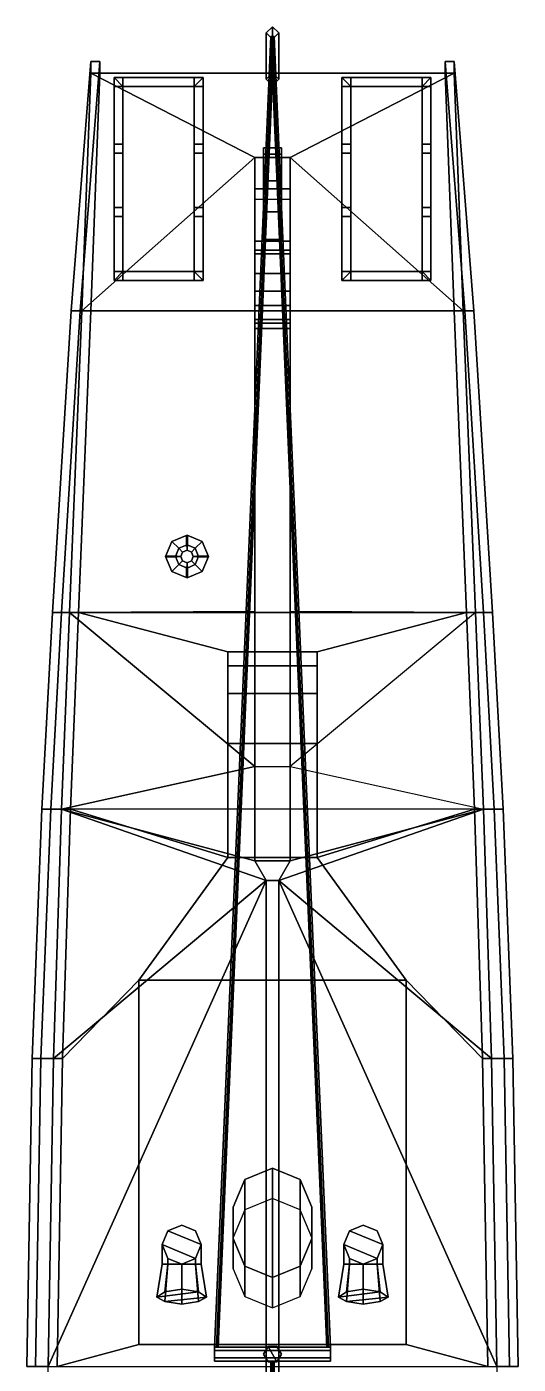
# Model space of a CAD drawing. Extents: x -2.8 to 2.8, y -13.3 to 13.6.
# Drawn here: x -2.76 to 2.76, y -1.45 to 13.57 of the extents above; entities that cross this region are included whole.
import ezdxf

# ---------------------------------------------------------------- set-up
doc = ezdxf.new("R2010")
doc.units = 0
doc.layers.get('0').update_dxf_attribs({"linetype": 'CONTINUOUS'})
doc.layers.add('FALSEBOARD', color=6, linetype='CONTINUOUS')
doc.layers.add('SUPERSTRUCTURE', color=3, linetype='CONTINUOUS')

msp = doc.modelspace()

# ---------------------------------------------------------------- linework, layer by layer
for points in [[(-0.2, 12.1, 0.53), (-0.2, 12.1, 0.53), (-2.14, 10.38, 0.65), (-2.04, 13.05, 0.75)], [(-2.04, 13.05, 0.75), (-2.14, 10.38, 0.65), (-2.14, 10.38, 0.95), (-2.04, 13.05, 1.05)], [(2.04, 13.05, 0.75), (0.2, 12.1, 0.53), (-0.2, 12.1, 0.53), (-2.04, 13.05, 0.75)], [(-1.94, 13.05, 1.05), (-2.04, 10.38, 0.95), (2.04, 10.38, 0.95), (1.94, 13.05, 1.05)], [(2.04, 13.05, 0.75), (-2.04, 13.05, 0.75), (-2.04, 13.05, 1.05), (2.04, 13.05, 1.05)], [(2.14, 10.38, 0.65), (0.2, 12.1, 0.53), (0.2, 12.1, 0.53), (2.04, 13.05, 0.75)], [(2.04, 13.05, 1.05), (2.14, 10.38, 0.95), (2.14, 10.38, 0.65), (2.04, 13.05, 0.75)], [(-0.1, 12.14, -0.61), (-0.1, 12.21, -0.69), (-0.1, 12.21, -1.31), (-0.1, 12.14, -1.43)], [(-0.1, 12.21, -1.31), (-0.1, 12.21, -0.69), (0.1, 12.21, -0.69), (0.1, 12.21, -1.31)], [(0.1, 12.14, -0.61), (0.1, 12.21, -0.69), (-0.1, 12.21, -0.69), (-0.1, 12.14, -0.61)], [(-0.1, 12.14, -1.43), (-0.1, 12.21, -1.31), (0.1, 12.21, -1.31), (0.1, 12.14, -1.43)], [(0.1, 12.21, -1.31), (0.1, 12.21, -0.69), (0.1, 12.14, -0.61), (0.1, 12.14, -1.43)], [(-0.2, 10.38, 0.53), (-0.2, 10.38, 0.53), (-2.14, 10.38, 0.65), (-0.2, 12.1, 0.53)], [(-0.2, 11.75, 0.23), (-0.2, 5.26), (-0.2, 10.38, 0.53), (-0.2, 12.1, 0.53)], [(0.2, 12.1, 0.53), (0.2, 11.75, 0.23), (-0.2, 11.75, 0.23), (-0.2, 12.1, 0.53)], [(-0.1, 12.14, -1.43), (-0.1, 11.84, -1.77), (-0.1, 11.84, -0.31), (-0.1, 12.14, -0.61)], [(0.1, 12.14, -1.43), (0.1, 11.84, -1.77), (-0.1, 11.84, -1.77), (-0.1, 12.14, -1.43)], [(-0.1, 12.14, -0.61), (-0.1, 11.84, -0.31), (0.1, 11.84, -0.31), (0.1, 12.14, -0.61)], [(0.1, 11.84, -0.31), (0.1, 11.84, -1.77), (0.1, 12.14, -1.43), (0.1, 12.14, -0.61)], [(0.2, 10.38, 0.53), (0.2, 5.26), (0.2, 11.75, 0.23), (0.2, 12.1, 0.53)], [(2.14, 10.38, 0.65), (0.2, 10.38, 0.53), (0.2, 10.38, 0.53), (0.2, 12.1, 0.53)], [(-0.2, 11.75, 0.23), (-0.2, 11.63), (-0.2, 5.26), (-0.2, 11.75, 0.23)], [(0.2, 11.75, 0.23), (0.2, 11.63), (-0.2, 11.63), (-0.2, 11.75, 0.23)], [(0.2, 11.75, 0.23), (0.2, 11.75, 0.23), (-0.2, 11.75, 0.23)], [(-0.1, 11.84, -0.31), (-0.1, 11.49, -0.14), (0.1, 11.49, -0.14), (0.1, 11.84, -0.31)], [(-0.1, 11.84, -1.77), (-0.1, 11.49, -1.92), (-0.1, 11.49, -0.14), (-0.1, 11.84, -0.31)], [(0.1, 11.84, -1.77), (0.1, 11.49, -1.92), (-0.1, 11.49, -1.92), (-0.1, 11.84, -1.77)], [(0.1, 11.49, -0.14), (0.1, 11.49, -1.92), (0.1, 11.84, -1.77), (0.1, 11.84, -0.31)], [(0.2, 5.26), (0.2, 11.63), (0.2, 11.75, 0.23)], [(-0.1, 11.49, -1.92), (-0.1, 11.18, -1.92), (-0.1, 11.18, -0.04), (-0.1, 11.49, -0.14)], [(-0.1, 11.49, -0.14), (-0.1, 11.18, -0.04), (0.1, 11.18, -0.04), (0.1, 11.49, -0.14)], [(0.1, 11.49, -1.92), (0.1, 11.18, -1.92), (-0.1, 11.18, -1.92), (-0.1, 11.49, -1.92)], [(0.1, 11.18, -0.04), (0.1, 11.18, -1.92), (0.1, 11.49, -1.92), (0.1, 11.49, -0.14)], [(-0.2, 11.06, -2.01), (-0.2, 11.16, -1.92), (0.2, 11.16, -1.92), (0.2, 11.06, -2.01)], [(-0.2, 11.16, -1.92), (-0.2, 11.16), (0.2, 11.16), (0.2, 11.16, -1.92)], [(-0.2, 11.02, -1.48), (-0.2, 11.02, -1.05), (-0.2, 11.16), (-0.2, 11.16, -1.92)], [(-0.2, 10.6, -2.08), (-0.2, 11.02, -1.48), (-0.2, 11.16, -1.92), (-0.2, 11.06, -2.01)], [(-0.2, 10.8, -0.72), (-0.2, 11.16), (-0.2, 11.16), (-0.2, 11.02, -1.05)], [(-0.2, 10.6, -0.55), (-0.2, 11.16), (-0.2, 11.16), (-0.2, 10.8, -0.72)], [(-0.2, 10.44, -0.55), (-0.2, 5.26), (-0.2, 11.16), (-0.2, 10.6, -0.55)], [(0.2, 11.06, -2.01), (0.2, 11.16, -1.92), (0.2, 11.02, -1.48), (0.2, 10.6, -2.08)], [(0.2, 11.16, -1.92), (0.2, 11.16), (0.2, 11.02, -1.05), (0.2, 11.02, -1.48)], [(0.2, 10.8, -0.72), (0.2, 11.02, -1.05), (0.2, 11.16)], [(0.2, 10.6, -0.55), (0.2, 10.8, -0.72), (0.2, 11.16)], [(0.2, 10.44, -0.55), (0.2, 10.6, -0.55), (0.2, 11.16), (0.2, 5.26)], [(-0.2, 4.2, -2.19), (-0.2, 11.06, -2.19), (0.2, 11.06, -2.19), (0.2, 4.2, -2.19)], [(-0.2, 11.06, -2.19), (-0.2, 11.06, -2.01), (0.2, 11.06, -2.01), (0.2, 11.06, -2.19)], [(-0.2, 10.6, -2.08), (-0.2, 10.6, -2.08), (-0.2, 11.06, -2.01), (-0.2, 11.06, -2.19)], [(-0.2, 10.44, -2.08), (-0.2, 10.6, -2.08), (-0.2, 11.06, -2.19), (-0.2, 4.2, -2.19)], [(-0.2, 11.02, -1.48), (-0.2, 10.6, -2.08), (0.2, 10.6, -2.08), (0.2, 11.02, -1.48)], [(-0.2, 11.02, -1.05), (-0.2, 11.02, -1.48), (0.2, 11.02, -1.48), (0.2, 11.02, -1.05)], [(-0.2, 10.8, -0.72), (-0.2, 11.02, -1.05), (0.2, 11.02, -1.05), (0.2, 10.8, -0.72)], [(0.2, 4.2, -2.19), (0.2, 11.06, -2.19), (0.2, 10.6, -2.08), (0.2, 10.44, -2.08)], [(0.2, 11.06, -2.19), (0.2, 11.06, -2.01), (0.2, 10.6, -2.08)], [(-0.2, 10.6, -0.55), (-0.2, 10.8, -0.72), (0.2, 10.8, -0.72), (0.2, 10.6, -0.55)], [(-0.2, 10.44, -0.55), (-0.2, 10.6, -0.55), (0.2, 10.6, -0.55), (0.2, 10.44, -0.55)], [(-0.2, 10.6, -2.08), (-0.2, 10.44, -2.08), (0.2, 10.44, -2.08), (0.2, 10.6, -2.08)], [(-0.2, 10.38, 0.53), (-0.2, 7, 0.53), (-2.28, 6.99, 0.59), (-2.14, 10.38, 0.65)], [(-2.14, 10.38, 0.65), (-2.28, 6.99, 0.59), (-2.28, 6.99, 0.88), (-2.14, 10.38, 0.95)], [(-2.04, 10.38, 0.95), (-2.18, 6.99, 0.88), (2.18, 6.99, 0.88), (2.04, 10.38, 0.95)], [(-0.2, 10.24, -0.79), (-0.2, 10.44, -0.55), (0.2, 10.44, -0.55), (0.2, 10.24, -0.79)], [(-0.2, 10.44, -2.08), (-0.2, 10.28, -1.94), (0.2, 10.28, -1.94), (0.2, 10.44, -2.08)], [(-0.2, 5.26), (-0.2, 5.26), (-0.2, 10.44, -0.55), (-0.2, 10.24, -0.79)], [(-0.2, 4.2, -2.19), (-0.2, 4.2, -2.19), (-0.2, 10.28, -1.94), (-0.2, 10.44, -2.08)], [(-0.2, 10.38, 0.53), (-0.2, 5.26), (-0.2, 7, 0.53), (-0.2, 10.38, 0.53)], [(0.2, 10.24, -0.79), (0.2, 10.44, -0.55), (0.2, 5.26)], [(0.2, 10.44, -2.08), (0.2, 10.28, -1.94), (0.2, 4.2, -2.19)], [(0.2, 7, 0.53), (0.2, 5.26), (0.2, 10.38, 0.53)], [(2.14, 10.38, 0.65), (2.28, 6.99, 0.59), (0.2, 7, 0.53), (0.2, 10.38, 0.53)], [(2.14, 10.38, 0.95), (2.28, 6.99, 0.88), (2.28, 6.99, 0.59), (2.14, 10.38, 0.65)], [(-0.2, 10.28, -1.94), (-0.2, 10.18, -1.65), (0.2, 10.18, -1.65), (0.2, 10.28, -1.94)], [(-0.2, 4.2, -2.19), (-0.2, 4.2, -2.19), (-0.2, 10.18, -1.65), (-0.2, 10.28, -1.94)], [(-0.2, 10.18, -0.95), (-0.2, 10.24, -0.79), (0.2, 10.24, -0.79), (0.2, 10.18, -0.95)], [(-0.2, 5.26), (-0.2, 5.26), (-0.2, 10.24, -0.79), (-0.2, 10.18, -0.95)], [(0.2, 10.28, -1.94), (0.2, 10.18, -1.65), (0.2, 4.2, -2.19)], [(0.2, 10.18, -0.95), (0.2, 10.24, -0.79), (0.2, 5.26)], [(-0.2, 10.18, -1.65), (-0.2, 10.18, -0.95), (0.2, 10.18, -0.95), (0.2, 10.18, -1.65)], [(-0.2, 4.2, -2.19), (-0.2, 5.26), (-0.2, 10.18, -0.95), (-0.2, 10.18, -1.65)], [(0.2, 4.2, -2.19), (0.2, 10.18, -1.65), (0.2, 10.18, -0.95), (0.2, 5.26)], [(-0.96, 7.86, 0.91), (-1.13, 7.79, 0.91), (-1.052, 7.712, 0.91), (-0.96, 7.75, 0.91)], [(-0.96, 7.86, 0.89), (-1.13, 7.79, 0.89), (-1.13, 7.79, 0.91), (-0.96, 7.86, 0.91)], [(-0.965, 7.732, 1.028), (-0.965, 7.85, 0.91), (-0.965, 7.75, 0.91), (-0.965, 7.732, 1.028)], [(-0.79, 7.79, 0.91), (-0.96, 7.86, 0.91), (-0.96, 7.75, 0.91), (-0.868, 7.712, 0.91)], [(-0.79, 7.79, 0.89), (-0.96, 7.86, 0.89), (-0.96, 7.86, 0.91), (-0.79, 7.79, 0.91)], [(-0.955, 7.732, 1.028), (-0.955, 7.85, 0.91), (-0.955, 7.75, 0.91), (-0.955, 7.732, 1.028)], [(-1.13, 7.79, 0.91), (-1.2, 7.62, 0.91), (-1.09, 7.62, 0.91), (-1.052, 7.712, 0.91)], [(-1.13, 7.79, 0.89), (-1.2, 7.62, 0.89), (-1.2, 7.62, 0.91), (-1.13, 7.79, 0.91)], [(-1.052, 7.712, 0.91), (-1.09, 7.62, 0.91), (-1.03, 7.62, 1.31), (-1.009, 7.669, 1.31)], [(-0.96, 7.75, 0.91), (-1.052, 7.712, 0.91), (-1.009, 7.669, 1.31), (-0.96, 7.69, 1.31)], [(-1.009, 7.669, 1.31), (-1.03, 7.62, 1.31), (-1.03, 7.62, 1.41), (-1.009, 7.669, 1.41)], [(-0.96, 7.69, 1.31), (-1.009, 7.669, 1.31), (-1.009, 7.669, 1.41), (-0.96, 7.69, 1.41)], [(-0.868, 7.712, 0.91), (-0.96, 7.75, 0.91), (-0.96, 7.69, 1.31), (-0.911, 7.669, 1.31)], [(-0.911, 7.669, 1.31), (-0.96, 7.69, 1.31), (-0.96, 7.69, 1.41), (-0.911, 7.669, 1.41)], [(-0.83, 7.62, 0.91), (-0.868, 7.712, 0.91), (-0.911, 7.669, 1.31), (-0.89, 7.62, 1.31)], [(-0.89, 7.62, 1.31), (-0.911, 7.669, 1.31), (-0.911, 7.669, 1.41), (-0.89, 7.62, 1.41)], [(-0.72, 7.62, 0.91), (-0.79, 7.79, 0.91), (-0.868, 7.712, 0.91), (-0.83, 7.62, 0.91)], [(-0.72, 7.62, 0.89), (-0.79, 7.79, 0.89), (-0.79, 7.79, 0.91), (-0.72, 7.62, 0.91)], [(-1.2, 7.62, 0.91), (-1.13, 7.45, 0.91), (-1.052, 7.528, 0.91), (-1.09, 7.62, 0.91)], [(-1.2, 7.62, 0.89), (-1.13, 7.45, 0.89), (-1.13, 7.45, 0.91), (-1.2, 7.62, 0.91)], [(-1.072, 7.625, 1.028), (-1.19, 7.625, 0.91), (-1.09, 7.625, 0.91), (-1.072, 7.625, 1.028)], [(-1.072, 7.615, 1.028), (-1.19, 7.615, 0.91), (-1.09, 7.615, 0.91), (-1.072, 7.615, 1.028)], [(-1.13, 7.45, 0.91), (-0.96, 7.38, 0.91), (-0.96, 7.49, 0.91), (-1.052, 7.528, 0.91)], [(-1.09, 7.62, 0.91), (-1.052, 7.528, 0.91), (-1.009, 7.571, 1.31), (-1.03, 7.62, 1.31)], [(-1.052, 7.528, 0.91), (-0.96, 7.49, 0.91), (-0.96, 7.55, 1.31), (-1.009, 7.571, 1.31)], [(-1.03, 7.62, 1.31), (-1.009, 7.571, 1.31), (-1.009, 7.571, 1.41), (-1.03, 7.62, 1.41)], [(-1.009, 7.571, 1.31), (-0.96, 7.55, 1.31), (-0.96, 7.55, 1.41), (-1.009, 7.571, 1.41)], [(-0.96, 7.49, 0.91), (-0.868, 7.528, 0.91), (-0.911, 7.571, 1.31), (-0.96, 7.55, 1.31)], [(-0.96, 7.55, 1.31), (-0.911, 7.571, 1.31), (-0.911, 7.571, 1.41), (-0.96, 7.55, 1.41)], [(-0.96, 7.38, 0.91), (-0.79, 7.45, 0.91), (-0.868, 7.528, 0.91), (-0.96, 7.49, 0.91)], [(-0.868, 7.528, 0.91), (-0.83, 7.62, 0.91), (-0.89, 7.62, 1.31), (-0.911, 7.571, 1.31)], [(-0.911, 7.571, 1.31), (-0.89, 7.62, 1.31), (-0.89, 7.62, 1.41), (-0.911, 7.571, 1.41)], [(-0.79, 7.45, 0.91), (-0.72, 7.62, 0.91), (-0.83, 7.62, 0.91), (-0.868, 7.528, 0.91)], [(-0.848, 7.625, 1.028), (-0.73, 7.625, 0.91), (-0.83, 7.625, 0.91), (-0.848, 7.625, 1.028)], [(-0.848, 7.615, 1.028), (-0.73, 7.615, 0.91), (-0.83, 7.615, 0.91), (-0.848, 7.615, 1.028)], [(-0.79, 7.45, 0.89), (-0.72, 7.62, 0.89), (-0.72, 7.62, 0.91), (-0.79, 7.45, 0.91)], [(-1.13, 7.45, 0.89), (-0.96, 7.38, 0.89), (-0.96, 7.38, 0.91), (-1.13, 7.45, 0.91)], [(-0.965, 7.508, 1.028), (-0.965, 7.39, 0.91), (-0.965, 7.49, 0.91), (-0.965, 7.508, 1.028)], [(-0.96, 7.38, 0.89), (-0.79, 7.45, 0.89), (-0.79, 7.45, 0.91), (-0.96, 7.38, 0.91)], [(-0.955, 7.508, 1.028), (-0.955, 7.39, 0.91), (-0.955, 7.49, 0.91), (-0.955, 7.508, 1.028)], [(-0.2, 5.26), (-0.2, 5.26), (-2.37, 4.78), (-2.28, 6.99, 0.59)], [(-2.28, 6.99, 0.59), (-2.37, 4.78), (-2.37, 4.78, 0.88), (-2.28, 6.99, 0.88)], [(-0.2, 7, 0.53), (-0.2, 7, 0.53), (-0.2, 5.26), (-2.28, 6.99, 0.59)], [(-2.18, 6.99, 0.88), (-2.27, 4.78, 0.88), (-0.5, 4.24, 0.88), (-0.5, 6.55, 0.88)], [(-2.18, 6.99, 0.88), (-0.5, 6.55, 0.88), (0.5, 6.55, 0.88), (2.18, 6.99, 0.88)], [(2.28, 6.99, 0.59), (0.2, 5.26), (0.2, 7, 0.53)], [(0.5, 6.55, 0.88), (0.5, 4.24, 0.88), (2.27, 4.78, 0.88), (2.18, 6.99, 0.88)], [(2.28, 6.99, 0.88), (2.37, 4.78, 0.88), (2.37, 4.78), (2.28, 6.99, 0.59)], [(0.2, 5.26), (2.37, 4.78), (-2.37, 4.78), (-0.2, 5.26)], [(-0.2, 5.26), (-0.2, 5.26), (-0.2, 4.2, -2.19), (-2.37, 4.78)], [(0.2, 4.2, -2.19), (0.2, 5.26), (2.37, 4.78)], [(-2.37, 4.78), (-2.46, 1.98), (-2.46, 1.98, 0.88), (-2.37, 4.78, 0.88)], [(-0.07, 3.98, -2.19), (-0.07, 3.98, -2.19), (-2.46, 1.98), (-2.37, 4.78)], [(-0.2, 4.2, -2.19), (-0.2, 4.2, -2.19), (-0.07, 3.98, -2.19), (-2.37, 4.78)], [(-2.27, 4.78, 0.88), (-2.36, 1.98, 0.88), (-1.5, 2.86, 0.88), (-0.5, 4.24, 0.88)], [(2.46, 1.98), (0.07, 3.98, -2.19), (0.07, 3.98, -2.19), (2.37, 4.78)], [(0.07, 3.98, -2.19), (0.2, 4.2, -2.19), (2.37, 4.78)], [(0.5, 4.24, 0.88), (1.5, 2.86, 0.88), (2.36, 1.98, 0.88), (2.27, 4.78, 0.88)], [(2.37, 4.78, 0.88), (2.46, 1.98, 0.88), (2.46, 1.98), (2.37, 4.78)], [(-0.5, 4.24, 0.88), (-1.5, 2.86, 0.88), (1.5, 2.86, 0.88), (0.5, 4.24, 0.88)], [(-0.07, 3.98, -2.19), (-0.2, 4.2, -2.19), (0.2, 4.2, -2.19), (0.07, 3.98, -2.19)], [(-0.07, 3.98, -2.19), (-0.07, 3.98, -2.19), (-2.52, -1.48), (-2.46, 1.98)], [(-0.07, 3.98, -2.19), (-0.07, -9.83, -2.08), (-2.52, -4.49), (-2.52, -1.48)], [(-0.07, 3.98, -2.19), (0.07, 3.98, -2.19), (0.07, -9.83, -2.08), (-0.07, -9.83, -2.08)], [(2.52, -4.49), (0.07, -9.83, -2.08), (0.07, 3.98, -2.19), (2.52, -1.48)], [(2.52, -1.48), (0.07, 3.98, -2.19), (0.07, 3.98, -2.19), (2.46, 1.98)], [(-2.36, 1.98, 0.88), (-2.42, -1.48, 0.96), (-1.5, -1.23, 0.954), (-1.5, 2.86, 0.88)], [(1.5, 2.86, 0.88), (1.5, -1.23, 0.954), (2.42, -1.48, 0.96), (2.36, 1.98, 0.88)], [(-2.46, 1.98), (-2.52, -1.48), (-2.52, -1.48, 0.96), (-2.46, 1.98, 0.88)], [(2.46, 1.98, 0.88), (2.52, -1.48, 0.96), (2.52, -1.48), (2.46, 1.98)], [(-1.5, -1.23, 0.954), (-2.42, -1.48, 0.96), (2.42, -1.48, 0.96), (1.5, -1.23, 0.954)]]:
    msp.add_3dface(points)
at = {"layer": 'FALSEBOARD'}
for points in [[(-2.26, 10.38, 1.59), (-2.16, 10.38, 1.59), (-1.94, 13.18, 1.72), (-2.04, 13.18, 1.72)], [(-2.04, 13.05, 1.05), (-2.14, 10.38, 0.95), (-2.26, 10.38, 1.59), (-2.04, 13.18, 1.72)], [(-2.26, 10.38, 1.59), (-2.16, 10.38, 1.59), (-1.94, 13.18, 1.72), (-2.04, 13.18, 1.72)], [(-2.04, 13.05, 1.05), (-2.14, 10.38, 0.95), (-2.26, 10.38, 1.59), (-2.04, 13.18, 1.72)], [(-1.94, 13.18, 1.72), (-2.16, 10.38, 1.59), (-2.04, 10.38, 0.95), (-1.94, 13.05, 1.05)], [(-1.94, 13.18, 1.72), (-2.16, 10.38, 1.59), (-2.04, 10.38, 0.95), (-1.94, 13.05, 1.05)], [(-2.04, 13.18, 1.72), (-1.94, 13.18, 1.72), (-1.94, 13.05, 1.05), (-2.04, 13.05, 1.05)], [(-2.04, 13.18, 1.72), (-1.94, 13.18, 1.72), (-1.94, 13.05, 1.05), (-2.04, 13.05, 1.05)], [(1.94, 13.05, 1.05), (2.04, 10.38, 0.95), (2.16, 10.38, 1.59), (1.94, 13.18, 1.72)], [(2.04, 13.05, 1.05), (1.94, 13.05, 1.05), (1.94, 13.18, 1.72), (2.04, 13.18, 1.72)], [(1.94, 13.18, 1.72), (2.16, 10.38, 1.59), (2.26, 10.38, 1.59), (2.04, 13.18, 1.72)], [(1.94, 13.18, 1.72), (2.16, 10.38, 1.59), (2.26, 10.38, 1.59), (2.04, 13.18, 1.72)], [(1.94, 13.05, 1.05), (2.04, 10.38, 0.95), (2.16, 10.38, 1.59), (1.94, 13.18, 1.72)], [(2.04, 13.05, 1.05), (1.94, 13.05, 1.05), (1.94, 13.18, 1.72), (2.04, 13.18, 1.72)], [(2.04, 13.18, 1.72), (2.26, 10.38, 1.59), (2.14, 10.38, 0.95), (2.04, 13.05, 1.05)], [(2.04, 13.18, 1.72), (2.26, 10.38, 1.59), (2.14, 10.38, 0.95), (2.04, 13.05, 1.05)], [(-2.14, 10.38, 0.95), (-2.28, 6.99, 0.88), (-2.47, 6.99, 1.56), (-2.26, 10.38, 1.59)], [(-2.47, 6.99, 1.56), (-2.37, 6.99, 1.56), (-2.16, 10.38, 1.59), (-2.26, 10.38, 1.59)], [(-2.14, 10.38, 0.95), (-2.28, 6.99, 0.88), (-2.47, 6.99, 1.56), (-2.26, 10.38, 1.59)], [(-2.47, 6.99, 1.56), (-2.37, 6.99, 1.56), (-2.16, 10.38, 1.59), (-2.26, 10.38, 1.59)], [(-2.16, 10.38, 1.59), (-2.37, 6.99, 1.56), (-2.18, 6.99, 0.88), (-2.04, 10.38, 0.95)], [(-2.16, 10.38, 1.59), (-2.37, 6.99, 1.56), (-2.18, 6.99, 0.88), (-2.04, 10.38, 0.95)], [(2.04, 10.38, 0.95), (2.18, 6.99, 0.88), (2.37, 6.99, 1.56), (2.16, 10.38, 1.59)], [(2.04, 10.38, 0.95), (2.18, 6.99, 0.88), (2.37, 6.99, 1.56), (2.16, 10.38, 1.59)], [(2.26, 10.38, 1.59), (2.47, 6.99, 1.56), (2.28, 6.99, 0.88), (2.14, 10.38, 0.95)], [(2.26, 10.38, 1.59), (2.47, 6.99, 1.56), (2.28, 6.99, 0.88), (2.14, 10.38, 0.95)], [(2.16, 10.38, 1.59), (2.37, 6.99, 1.56), (2.47, 6.99, 1.56), (2.26, 10.38, 1.59)], [(2.16, 10.38, 1.59), (2.37, 6.99, 1.56), (2.47, 6.99, 1.56), (2.26, 10.38, 1.59)], [(-2.59, 4.78, 1.55), (-2.49, 4.78, 1.55), (-2.37, 6.99, 1.56), (-2.47, 6.99, 1.56)], [(-2.28, 6.99, 0.88), (-2.37, 4.78, 0.88), (-2.59, 4.78, 1.55), (-2.47, 6.99, 1.56)], [(-2.28, 6.99, 0.88), (-2.37, 4.78, 0.88), (-2.59, 4.78, 1.55), (-2.47, 6.99, 1.56)], [(-2.59, 4.78, 1.55), (-2.49, 4.78, 1.55), (-2.37, 6.99, 1.56), (-2.47, 6.99, 1.56)], [(-2.37, 6.99, 1.56), (-2.49, 4.78, 1.55), (-2.27, 4.78, 0.88), (-2.18, 6.99, 0.88)], [(-2.37, 6.99, 1.56), (-2.49, 4.78, 1.55), (-2.27, 4.78, 0.88), (-2.18, 6.99, 0.88)], [(2.18, 6.99, 0.88), (2.27, 4.78, 0.88), (2.49, 4.78, 1.55), (2.37, 6.99, 1.56)], [(2.18, 6.99, 0.88), (2.27, 4.78, 0.88), (2.49, 4.78, 1.55), (2.37, 6.99, 1.56)], [(2.47, 6.99, 1.56), (2.59, 4.78, 1.55), (2.37, 4.78, 0.88), (2.28, 6.99, 0.88)], [(2.47, 6.99, 1.56), (2.59, 4.78, 1.55), (2.37, 4.78, 0.88), (2.28, 6.99, 0.88)], [(2.37, 6.99, 1.56), (2.49, 4.78, 1.55), (2.59, 4.78, 1.55), (2.47, 6.99, 1.56)], [(2.37, 6.99, 1.56), (2.49, 4.78, 1.55), (2.59, 4.78, 1.55), (2.47, 6.99, 1.56)], [(-2.7, 1.98, 1.54), (-2.6, 1.98, 1.54), (-2.49, 4.78, 1.55), (-2.59, 4.78, 1.55)], [(-2.37, 4.78, 0.88), (-2.46, 1.98, 0.88), (-2.7, 1.98, 1.54), (-2.59, 4.78, 1.55)], [(-2.37, 4.78, 0.88), (-2.46, 1.98, 0.88), (-2.7, 1.98, 1.54), (-2.59, 4.78, 1.55)], [(-2.7, 1.98, 1.54), (-2.6, 1.98, 1.54), (-2.49, 4.78, 1.55), (-2.59, 4.78, 1.55)], [(-2.49, 4.78, 1.55), (-2.6, 1.98, 1.54), (-2.36, 1.98, 0.88), (-2.27, 4.78, 0.88)], [(-2.49, 4.78, 1.55), (-2.6, 1.98, 1.54), (-2.36, 1.98, 0.88), (-2.27, 4.78, 0.88)], [(2.27, 4.78, 0.88), (2.36, 1.98, 0.88), (2.6, 1.98, 1.54), (2.49, 4.78, 1.55)], [(2.27, 4.78, 0.88), (2.36, 1.98, 0.88), (2.6, 1.98, 1.54), (2.49, 4.78, 1.55)], [(2.59, 4.78, 1.55), (2.7, 1.98, 1.54), (2.46, 1.98, 0.88), (2.37, 4.78, 0.88)], [(2.59, 4.78, 1.55), (2.7, 1.98, 1.54), (2.46, 1.98, 0.88), (2.37, 4.78, 0.88)], [(2.49, 4.78, 1.55), (2.6, 1.98, 1.54), (2.7, 1.98, 1.54), (2.59, 4.78, 1.55)], [(2.49, 4.78, 1.55), (2.6, 1.98, 1.54), (2.7, 1.98, 1.54), (2.59, 4.78, 1.55)], [(-2.76, -1.48, 1.65), (-2.66, -1.48, 1.65), (-2.6, 1.98, 1.54), (-2.7, 1.98, 1.54)], [(-2.46, 1.98, 0.88), (-2.52, -1.48, 0.96), (-2.76, -1.48, 1.65), (-2.7, 1.98, 1.54)], [(-2.46, 1.98, 0.88), (-2.52, -1.48, 0.96), (-2.76, -1.48, 1.65), (-2.7, 1.98, 1.54)], [(-2.76, -1.48, 1.65), (-2.66, -1.48, 1.65), (-2.6, 1.98, 1.54), (-2.7, 1.98, 1.54)], [(-2.6, 1.98, 1.54), (-2.66, -1.48, 1.65), (-2.42, -1.48, 0.96), (-2.36, 1.98, 0.88)], [(-2.6, 1.98, 1.54), (-2.66, -1.48, 1.65), (-2.42, -1.48, 0.96), (-2.36, 1.98, 0.88)], [(2.36, 1.98, 0.88), (2.42, -1.48, 0.96), (2.66, -1.48, 1.65), (2.6, 1.98, 1.54)], [(2.36, 1.98, 0.88), (2.42, -1.48, 0.96), (2.66, -1.48, 1.65), (2.6, 1.98, 1.54)], [(2.7, 1.98, 1.54), (2.76, -1.48, 1.65), (2.52, -1.48, 0.96), (2.46, 1.98, 0.88)], [(2.7, 1.98, 1.54), (2.76, -1.48, 1.65), (2.52, -1.48, 0.96), (2.46, 1.98, 0.88)], [(2.6, 1.98, 1.54), (2.66, -1.48, 1.65), (2.76, -1.48, 1.65), (2.7, 1.98, 1.54)], [(2.6, 1.98, 1.54), (2.66, -1.48, 1.65), (2.76, -1.48, 1.65), (2.7, 1.98, 1.54)]]:
    msp.add_3dface(points, dxfattribs=at)
at = {"layer": 'SUPERSTRUCTURE'}
for points in [[(0, 13.05, 1.04), (-0.07, 12.98, 1.04), (-0.07, 13.5, 3.5), (0, 13.57, 3.5)], [(0, 13.57, 3.5), (-0.07, 13.5, 3.5), (0, 13.43, 3.5), (0.07, 13.5, 3.5)], [(0.07, 12.98, 1.04), (0, 13.05, 1.04), (0, 13.57, 3.5), (0.07, 13.5, 3.5)], [(-0.65, -1.26, 9.1), (-0.63, -1.26, 9.12), (0, 13.46, 3.5), (-0.02, 13.46, 3.48)], [(-0.63, -1.26, 9.08), (-0.65, -1.26, 9.1), (-0.02, 13.46, 3.48), (0, 13.46, 3.46)], [(-0.63, -1.26, 9.12), (-0.61, -1.26, 9.1), (0.02, 13.46, 3.48), (0, 13.46, 3.5)], [(-0.61, -1.26, 9.1), (-0.63, -1.26, 9.08), (0, 13.46, 3.46), (0.02, 13.46, 3.48)], [(-0.07, 12.98, 1.04), (0, 12.91, 1.04), (0, 13.43, 3.5), (-0.07, 13.5, 3.5)], [(0.61, -1.26, 9.1), (0.63, -1.26, 9.12), (0, 13.46, 3.5), (-0.02, 13.46, 3.48)], [(0.63, -1.26, 9.08), (0.61, -1.26, 9.1), (-0.02, 13.46, 3.48), (0, 13.46, 3.46)], [(0, 12.91, 1.04), (0.07, 12.98, 1.04), (0.07, 13.5, 3.5), (0, 13.43, 3.5)], [(0.63, -1.26, 9.12), (0.65, -1.26, 9.1), (0.02, 13.46, 3.48), (0, 13.46, 3.5)], [(0.65, -1.26, 9.1), (0.63, -1.26, 9.08), (0, 13.46, 3.46), (0.02, 13.46, 3.48)], [(-1.78, 12.9, 1.69), (-1.78, 10.82, 1.69), (-1.78, 10.72, 1.75), (-1.78, 13, 1.75)], [(-1.78, 13, 1.75), (-1.78, 13, 1.1), (-1.78, 12.9, 1.1), (-1.78, 12.9, 1.69)], [(-1.68, 12.9, 1.75), (-0.88, 12.9, 1.75), (-0.78, 13, 1.75), (-1.78, 13, 1.75)], [(-1.78, 13, 1.75), (-1.78, 10.72, 1.75), (-1.68, 10.82, 1.75), (-1.68, 12.9, 1.75)], [(-1.68, 12.9, 1.75), (-1.68, 12.9, 1.69), (-1.78, 13, 1.69), (-1.78, 13, 1.75)], [(-1.78, 13, 1.75), (-1.78, 13, 1.69), (-1.68, 12.9, 1.69), (-1.68, 12.9, 1.75)], [(-1.78, 13, 1.04), (-1.78, 10.72, 0.96), (-1.78, 10.72, 1.1), (-1.78, 13, 1.1)], [(-1.78, 13, 1.1), (-1.78, 10.72, 1.1), (-0.78, 10.72, 1.1), (-0.78, 13, 1.1)], [(-1.68, 13, 1.69), (-1.68, 13, 1.1), (-1.78, 13, 1.1), (-1.78, 13, 1.75)], [(-0.78, 13, 1.1), (-0.78, 13, 1.04), (-1.78, 13, 1.04), (-1.78, 13, 1.1)], [(-0.78, 13, 1.75), (-0.88, 13, 1.69), (-1.68, 13, 1.69), (-1.78, 13, 1.75)], [(-1.68, 13, 1.69), (-0.88, 13, 1.69), (-0.88, 12.9, 1.69), (-1.68, 12.9, 1.69)], [(-1.68, 12.9, 1.69), (-1.68, 12.9, 1.1), (-1.68, 13, 1.1), (-1.68, 13, 1.69)], [(-0.88, 13, 1.69), (-0.88, 13, 1.1), (-0.88, 12.9, 1.1), (-0.88, 12.9, 1.69)], [(-0.88, 12.9, 1.75), (-0.88, 10.82, 1.75), (-0.78, 10.72, 1.75), (-0.78, 13, 1.75)], [(-0.78, 13, 1.75), (-0.78, 13, 1.1), (-0.88, 13, 1.1), (-0.88, 13, 1.69)], [(-0.78, 10.72, 1.75), (-0.78, 10.82, 1.69), (-0.78, 12.9, 1.69), (-0.78, 13, 1.75)], [(-0.78, 12.9, 1.69), (-0.78, 12.9, 1.1), (-0.78, 13, 1.1), (-0.78, 13, 1.75)], [(-0.78, 10.72, 1.1), (-0.78, 10.72, 0.96), (-0.78, 13, 1.04), (-0.78, 13, 1.1)], [(0.78, 13, 1.04), (0.78, 10.72, 0.96), (0.78, 10.72, 1.1), (0.78, 13, 1.1)], [(0.78, 13, 1.1), (0.78, 10.72, 1.1), (1.78, 10.72, 1.1), (1.78, 13, 1.1)], [(1.78, 13, 1.1), (1.78, 13, 1.04), (0.78, 13, 1.04), (0.78, 13, 1.1)], [(0.78, 12.9, 1.69), (0.78, 10.82, 1.69), (0.78, 10.72, 1.75), (0.78, 13, 1.75)], [(0.88, 12.9, 1.75), (0.88, 12.9, 1.69), (0.78, 13, 1.69), (0.78, 13, 1.75)], [(0.78, 13, 1.75), (0.78, 10.72, 1.75), (0.88, 10.82, 1.75), (0.88, 12.9, 1.75)], [(0.88, 12.9, 1.75), (1.68, 12.9, 1.75), (1.78, 13, 1.75), (0.78, 13, 1.75)], [(1.78, 13, 1.75), (1.68, 13, 1.69), (0.88, 13, 1.69), (0.78, 13, 1.75)], [(0.78, 13, 1.75), (0.78, 13, 1.69), (0.88, 12.9, 1.69), (0.88, 12.9, 1.75)], [(0.78, 13, 1.75), (0.78, 13, 1.1), (0.78, 12.9, 1.1), (0.78, 12.9, 1.69)], [(0.88, 13, 1.69), (0.88, 13, 1.1), (0.78, 13, 1.1), (0.78, 13, 1.75)], [(0.88, 13, 1.69), (1.68, 13, 1.69), (1.68, 12.9, 1.69), (0.88, 12.9, 1.69)], [(0.88, 12.9, 1.69), (0.88, 12.9, 1.1), (0.88, 13, 1.1), (0.88, 13, 1.69)], [(1.68, 12.9, 1.75), (1.68, 10.82, 1.75), (1.78, 10.72, 1.75), (1.78, 13, 1.75)], [(1.78, 13, 1.75), (1.78, 13, 1.1), (1.68, 13, 1.1), (1.68, 13, 1.69)], [(1.68, 13, 1.69), (1.68, 13, 1.1), (1.68, 12.9, 1.1), (1.68, 12.9, 1.69)], [(1.78, 10.72, 1.1), (1.78, 10.72, 0.96), (1.78, 13, 1.04), (1.78, 13, 1.1)], [(1.78, 10.72, 1.75), (1.78, 10.82, 1.69), (1.78, 12.9, 1.69), (1.78, 13, 1.75)], [(1.78, 12.9, 1.69), (1.78, 12.9, 1.1), (1.78, 13, 1.1), (1.78, 13, 1.75)], [(-1.78, 12.9, 1.1), (-1.68, 12.9, 1.1), (-1.68, 12.9, 1.69), (-1.78, 12.9, 1.69)], [(-1.68, 12.9, 1.69), (-1.68, 10.82, 1.69), (-1.78, 10.82, 1.69), (-1.78, 12.9, 1.69)], [(-1.68, 12.9, 1.69), (-0.88, 12.9, 1.69), (-0.88, 12.9, 1.75), (-1.68, 12.9, 1.75)], [(-1.68, 10.82, 1.75), (-1.68, 10.82, 1.69), (-1.68, 12.9, 1.69), (-1.68, 12.9, 1.75)], [(-0.88, 12.9, 1.1), (-0.78, 12.9, 1.1), (-0.78, 12.9, 1.69), (-0.88, 12.9, 1.69)], [(-0.78, 12.9, 1.69), (-0.78, 10.82, 1.69), (-0.88, 10.82, 1.69), (-0.88, 12.9, 1.69)], [(-0.88, 12.9, 1.69), (-0.88, 10.82, 1.69), (-0.88, 10.82, 1.75), (-0.88, 12.9, 1.75)], [(0.88, 12.9, 1.69), (0.88, 10.82, 1.69), (0.78, 10.82, 1.69), (0.78, 12.9, 1.69)], [(0.78, 12.9, 1.1), (0.88, 12.9, 1.1), (0.88, 12.9, 1.69), (0.78, 12.9, 1.69)], [(0.88, 10.82, 1.75), (0.88, 10.82, 1.69), (0.88, 12.9, 1.69), (0.88, 12.9, 1.75)], [(0.88, 12.9, 1.69), (1.68, 12.9, 1.69), (1.68, 12.9, 1.75), (0.88, 12.9, 1.75)], [(1.68, 12.9, 1.69), (1.68, 10.82, 1.69), (1.68, 10.82, 1.75), (1.68, 12.9, 1.75)], [(1.78, 12.9, 1.69), (1.78, 10.82, 1.69), (1.68, 10.82, 1.69), (1.68, 12.9, 1.69)], [(1.68, 12.9, 1.1), (1.78, 12.9, 1.1), (1.78, 12.9, 1.69), (1.68, 12.9, 1.69)], [(-1.78, 12.25, 1.69), (-1.78, 12.25, 1.1), (-1.78, 12.15, 1.1), (-1.78, 12.15, 1.69)], [(-1.68, 12.25, 1.69), (-1.68, 12.25, 1.1), (-1.78, 12.25, 1.1), (-1.78, 12.25, 1.69)], [(-1.68, 12.15, 1.69), (-1.68, 12.15, 1.1), (-1.68, 12.25, 1.1), (-1.68, 12.25, 1.69)], [(-0.88, 12.25, 1.69), (-0.88, 12.25, 1.1), (-0.88, 12.15, 1.1), (-0.88, 12.15, 1.69)], [(-0.78, 12.25, 1.69), (-0.78, 12.25, 1.1), (-0.88, 12.25, 1.1), (-0.88, 12.25, 1.69)], [(-0.78, 12.15, 1.69), (-0.78, 12.15, 1.1), (-0.78, 12.25, 1.1), (-0.78, 12.25, 1.69)], [(0.88, 12.25, 1.69), (0.88, 12.25, 1.1), (0.78, 12.25, 1.1), (0.78, 12.25, 1.69)], [(0.78, 12.25, 1.69), (0.78, 12.25, 1.1), (0.78, 12.15, 1.1), (0.78, 12.15, 1.69)], [(0.88, 12.15, 1.69), (0.88, 12.15, 1.1), (0.88, 12.25, 1.1), (0.88, 12.25, 1.69)], [(1.78, 12.25, 1.69), (1.78, 12.25, 1.1), (1.68, 12.25, 1.1), (1.68, 12.25, 1.69)], [(1.68, 12.25, 1.69), (1.68, 12.25, 1.1), (1.68, 12.15, 1.1), (1.68, 12.15, 1.69)], [(1.78, 12.15, 1.69), (1.78, 12.15, 1.1), (1.78, 12.25, 1.1), (1.78, 12.25, 1.69)], [(-1.78, 12.15, 1.1), (-1.68, 12.15, 1.1), (-1.68, 12.15, 1.69), (-1.78, 12.15, 1.69)], [(-0.88, 12.15, 1.1), (-0.78, 12.15, 1.1), (-0.78, 12.15, 1.69), (-0.88, 12.15, 1.69)], [(0.78, 12.15, 1.1), (0.88, 12.15, 1.1), (0.88, 12.15, 1.69), (0.78, 12.15, 1.69)], [(1.68, 12.15, 1.1), (1.78, 12.15, 1.1), (1.78, 12.15, 1.69), (1.68, 12.15, 1.69)], [(-1.68, 11.54, 1.69), (-1.68, 11.54, 1.1), (-1.78, 11.54, 1.1), (-1.78, 11.54, 1.69)], [(-1.78, 11.54, 1.69), (-1.78, 11.54, 1.1), (-1.78, 11.44, 1.1), (-1.78, 11.44, 1.69)], [(-1.78, 11.44, 1.1), (-1.68, 11.44, 1.1), (-1.68, 11.44, 1.69), (-1.78, 11.44, 1.69)], [(-1.68, 11.44, 1.69), (-1.68, 11.44, 1.1), (-1.68, 11.54, 1.1), (-1.68, 11.54, 1.69)], [(-0.78, 11.54, 1.69), (-0.78, 11.54, 1.1), (-0.88, 11.54, 1.1), (-0.88, 11.54, 1.69)], [(-0.88, 11.54, 1.69), (-0.88, 11.54, 1.1), (-0.88, 11.44, 1.1), (-0.88, 11.44, 1.69)], [(-0.88, 11.44, 1.1), (-0.78, 11.44, 1.1), (-0.78, 11.44, 1.69), (-0.88, 11.44, 1.69)], [(-0.78, 11.44, 1.69), (-0.78, 11.44, 1.1), (-0.78, 11.54, 1.1), (-0.78, 11.54, 1.69)], [(0.78, 11.54, 1.69), (0.78, 11.54, 1.1), (0.78, 11.44, 1.1), (0.78, 11.44, 1.69)], [(0.88, 11.54, 1.69), (0.88, 11.54, 1.1), (0.78, 11.54, 1.1), (0.78, 11.54, 1.69)], [(0.78, 11.44, 1.1), (0.88, 11.44, 1.1), (0.88, 11.44, 1.69), (0.78, 11.44, 1.69)], [(0.88, 11.44, 1.69), (0.88, 11.44, 1.1), (0.88, 11.54, 1.1), (0.88, 11.54, 1.69)], [(1.68, 11.54, 1.69), (1.68, 11.54, 1.1), (1.68, 11.44, 1.1), (1.68, 11.44, 1.69)], [(1.78, 11.54, 1.69), (1.78, 11.54, 1.1), (1.68, 11.54, 1.1), (1.68, 11.54, 1.69)], [(1.68, 11.44, 1.1), (1.78, 11.44, 1.1), (1.78, 11.44, 1.69), (1.68, 11.44, 1.69)], [(1.78, 11.44, 1.69), (1.78, 11.44, 1.1), (1.78, 11.54, 1.1), (1.78, 11.54, 1.69)], [(-1.78, 10.82, 1.69), (-1.78, 10.82, 1.1), (-1.78, 10.72, 1.1), (-1.78, 10.72, 1.75)], [(-1.68, 10.82, 1.69), (-1.68, 10.82, 1.1), (-1.78, 10.82, 1.1), (-1.78, 10.82, 1.69)], [(-1.78, 10.72, 1.75), (-0.78, 10.72, 1.75), (-0.88, 10.82, 1.75), (-1.68, 10.82, 1.75)], [(-1.68, 10.72, 1.69), (-1.68, 10.72, 1.1), (-1.68, 10.82, 1.1), (-1.68, 10.82, 1.69)], [(-1.68, 10.82, 1.69), (-0.88, 10.82, 1.69), (-0.88, 10.72, 1.69), (-1.68, 10.72, 1.69)], [(-0.88, 10.82, 1.75), (-0.88, 10.82, 1.69), (-1.68, 10.82, 1.69), (-1.68, 10.82, 1.75)], [(-0.88, 10.82, 1.69), (-0.88, 10.82, 1.1), (-0.88, 10.72, 1.1), (-0.88, 10.72, 1.69)], [(-0.78, 10.82, 1.69), (-0.78, 10.82, 1.1), (-0.88, 10.82, 1.1), (-0.88, 10.82, 1.69)], [(-0.78, 10.72, 1.75), (-0.78, 10.72, 1.1), (-0.78, 10.82, 1.1), (-0.78, 10.82, 1.69)], [(0.78, 10.72, 1.75), (1.78, 10.72, 1.75), (1.68, 10.82, 1.75), (0.88, 10.82, 1.75)], [(0.88, 10.82, 1.69), (0.88, 10.82, 1.1), (0.78, 10.82, 1.1), (0.78, 10.82, 1.69)], [(0.78, 10.82, 1.69), (0.78, 10.82, 1.1), (0.78, 10.72, 1.1), (0.78, 10.72, 1.75)], [(0.88, 10.82, 1.69), (1.68, 10.82, 1.69), (1.68, 10.72, 1.69), (0.88, 10.72, 1.69)], [(1.68, 10.82, 1.75), (1.68, 10.82, 1.69), (0.88, 10.82, 1.69), (0.88, 10.82, 1.75)], [(0.88, 10.72, 1.69), (0.88, 10.72, 1.1), (0.88, 10.82, 1.1), (0.88, 10.82, 1.69)], [(1.78, 10.82, 1.69), (1.78, 10.82, 1.1), (1.68, 10.82, 1.1), (1.68, 10.82, 1.69)], [(1.68, 10.82, 1.69), (1.68, 10.82, 1.1), (1.68, 10.72, 1.1), (1.68, 10.72, 1.69)], [(1.78, 10.72, 1.75), (1.78, 10.72, 1.1), (1.78, 10.82, 1.1), (1.78, 10.82, 1.69)], [(-1.78, 10.72, 1.1), (-1.68, 10.72, 1.1), (-1.68, 10.72, 1.69), (-1.78, 10.72, 1.75)], [(-1.78, 10.72, 1.1), (-1.78, 10.72, 0.96), (-0.78, 10.72, 0.96), (-0.78, 10.72, 1.1)], [(-1.68, 10.72, 1.69), (-0.88, 10.72, 1.69), (-0.78, 10.72, 1.75), (-1.78, 10.72, 1.75)], [(-0.88, 10.72, 1.1), (-0.78, 10.72, 1.1), (-0.78, 10.72, 1.75), (-0.88, 10.72, 1.69)], [(0.78, 10.72, 1.1), (0.78, 10.72, 0.96), (1.78, 10.72, 0.96), (1.78, 10.72, 1.1)], [(0.88, 10.72, 1.69), (1.68, 10.72, 1.69), (1.78, 10.72, 1.75), (0.78, 10.72, 1.75)], [(0.78, 10.72, 1.1), (0.88, 10.72, 1.1), (0.88, 10.72, 1.69), (0.78, 10.72, 1.75)], [(1.68, 10.72, 1.1), (1.78, 10.72, 1.1), (1.78, 10.72, 1.75), (1.68, 10.72, 1.69)], [(0.5, 6.55, 2.49), (0.5, 6.55, 0.88), (-0.5, 6.55, 0.88), (-0.5, 6.55, 2.49)], [(-0.5, 5.52, 1.8), (-0.5, 6.55, 0.88), (-0.5, 4.24, 0.88), (-0.5, 4.24, 1.8)], [(0.5, 6.39, 2.49), (0.5, 6.55, 2.49), (-0.5, 6.55, 2.49), (-0.5, 6.39, 2.49)], [(-0.5, 5.52, 1.8), (-0.5, 6.08, 2.39), (-0.5, 6.55, 0.88)], [(-0.5, 6.08, 2.39), (-0.5, 6.39, 2.49), (-0.5, 6.55, 0.88)], [(-0.5, 6.39, 2.49), (-0.5, 6.55, 2.49), (-0.5, 6.55, 0.88)], [(0.5, 4.24, 0.88), (0.5, 6.55, 0.88), (0.5, 5.52, 1.8), (0.5, 4.24, 1.8)], [(0.5, 6.55, 0.88), (0.5, 6.55, 0.88), (0.5, 6.39, 2.49), (0.5, 6.08, 2.39)], [(0.5, 6.55, 0.88), (0.5, 6.55, 0.88), (0.5, 6.08, 2.39), (0.5, 5.52, 1.8)], [(0.5, 6.55, 0.88), (0.5, 6.55, 0.88), (0.5, 6.55, 2.49), (0.5, 6.39, 2.49)], [(0.5, 6.08, 2.39), (0.5, 6.39, 2.49), (-0.5, 6.39, 2.49), (-0.5, 6.08, 2.39)], [(0.5, 5.52, 1.8), (0.5, 6.08, 2.39), (-0.5, 6.08, 2.39), (-0.5, 5.52, 1.8)], [(0.5, 4.24, 1.8), (0.5, 5.52, 1.8), (-0.5, 5.52, 1.8), (-0.5, 4.24, 1.8)], [(-0.5, 4.24, 1.8), (-0.5, 4.24, 0.88), (0.5, 4.24, 0.88), (0.5, 4.24, 1.8)], [(1.5, 2.86, 2), (1.5, 2.86, 0.88), (-1.5, 2.86, 0.88), (-1.5, 2.86, 2)], [(-1.5, 2.86, 2), (-1.5, 2.86, 0.88), (-1.5, -1.23, 0.954), (-1.5, -1.23, 2)], [(1.5, -1.23, 2), (1.5, 2.86, 2), (-1.5, 2.86, 2), (-1.5, -1.23, 2)], [(1.5, -1.23, 0.954), (1.5, 2.86, 0.88), (1.5, 2.86, 2), (1.5, -1.23, 2)], [(-0.31, 0.281, 2), (-0.44, -0.03, 2), (-0.44, 0.31, 4.486), (-0.31, 0.621, 4.46)], [(-0.44, 0.31, 4.486), (-0.44, -0.04, 4.514), (-0.31, -0.351, 4.54), (-0.31, 0.621, 4.46)], [(0, 0.41, 2), (-0.31, 0.281, 2), (-0.31, 0.621, 4.46), (0, 0.75, 4.45)], [(-0.31, 0.621, 4.46), (-0.31, -0.351, 4.54), (0, -0.48, 4.55), (0, 0.75, 4.45)], [(0.31, 0.281, 2), (0, 0.41, 2), (0, 0.75, 4.45), (0.31, 0.621, 4.46)], [(0, 0.75, 4.45), (0, -0.48, 4.55), (0.31, -0.351, 4.54), (0.31, 0.621, 4.46)], [(0.44, -0.03, 2), (0.31, 0.281, 2), (0.31, 0.621, 4.46), (0.44, 0.31, 4.486)], [(0.31, 0.621, 4.46), (0.31, -0.351, 4.54), (0.44, -0.04, 4.514), (0.44, 0.31, 4.486)], [(-0.44, -0.03, 2), (-0.44, -0.38, 2), (-0.44, -0.04, 4.514), (-0.44, 0.31, 4.486)], [(0.44, -0.38, 2), (0.44, -0.03, 2), (0.44, 0.31, 4.486), (0.44, -0.04, 4.514)], [(-1.176, 0.046, 2), (-1.24, -0.11, 2), (-1.24, -0.11, 3.36), (-1.176, 0.046, 3.204)], [(-1.176, 0.046, 3.204), (-1.24, -0.11, 3.36), (-0.864, -0.266, 3.516), (-0.8, -0.11, 3.36)], [(-1.02, 0.11, 2), (-1.176, 0.046, 2), (-1.176, 0.046, 3.204), (-1.02, 0.11, 3.14)], [(-1.02, 0.11, 3.14), (-1.176, 0.046, 3.204), (-0.8, -0.11, 3.36), (-0.864, 0.046, 3.204)], [(-0.864, 0.046, 2), (-1.02, 0.11, 2), (-1.02, 0.11, 3.14), (-0.864, 0.046, 3.204)], [(-0.8, -0.11, 2), (-0.864, 0.046, 2), (-0.864, 0.046, 3.204), (-0.8, -0.11, 3.36)], [(0.864, 0.046, 2), (0.8, -0.11, 2), (0.8, -0.11, 3.36), (0.864, 0.046, 3.204)], [(0.864, 0.046, 3.204), (0.8, -0.11, 3.36), (1.176, -0.266, 3.516), (1.24, -0.11, 3.36)], [(1.02, 0.11, 2), (0.864, 0.046, 2), (0.864, 0.046, 3.204), (1.02, 0.11, 3.14)], [(1.02, 0.11, 3.14), (0.864, 0.046, 3.204), (1.24, -0.11, 3.36), (1.176, 0.046, 3.204)], [(1.176, 0.046, 2), (1.02, 0.11, 2), (1.02, 0.11, 3.14), (1.176, 0.046, 3.204)], [(1.24, -0.11, 2), (1.176, 0.046, 2), (1.176, 0.046, 3.204), (1.24, -0.11, 3.36)], [(-1.24, -0.11, 2), (-1.176, -0.266, 2), (-1.176, -0.266, 3.204), (-1.24, -0.11, 3.36)], [(-1.24, -0.33, 3.36), (-1.176, -0.33, 3.516), (-1.176, -0.266, 3.516), (-1.24, -0.11, 3.36)], [(-1.176, -0.33, 3.204), (-1.24, -0.33, 3.36), (-1.24, -0.11, 3.36), (-1.176, -0.266, 3.204)], [(-1.24, -0.11, 3.36), (-1.176, -0.266, 3.516), (-1.02, -0.33, 3.58), (-0.864, -0.266, 3.516)], [(-0.864, -0.266, 2), (-0.8, -0.11, 2), (-0.8, -0.11, 3.36), (-0.864, -0.266, 3.204)], [(-0.864, -0.33, 3.516), (-0.8, -0.33, 3.36), (-0.8, -0.11, 3.36), (-0.864, -0.266, 3.516)], [(-0.8, -0.33, 3.36), (-0.864, -0.33, 3.204), (-0.864, -0.266, 3.204), (-0.8, -0.11, 3.36)], [(-0.44, -0.38, 2), (-0.31, -0.691, 2), (-0.31, -0.351, 4.54), (-0.44, -0.04, 4.514)], [(0.31, -0.691, 2), (0.44, -0.38, 2), (0.44, -0.04, 4.514), (0.31, -0.351, 4.54)], [(0.8, -0.11, 2), (0.864, -0.266, 2), (0.864, -0.266, 3.204), (0.8, -0.11, 3.36)], [(0.864, -0.33, 3.204), (0.8, -0.33, 3.36), (0.8, -0.11, 3.36), (0.864, -0.266, 3.204)], [(0.8, -0.11, 3.36), (0.864, -0.266, 3.516), (1.02, -0.33, 3.58), (1.176, -0.266, 3.516)], [(0.8, -0.33, 3.36), (0.864, -0.33, 3.516), (0.864, -0.266, 3.516), (0.8, -0.11, 3.36)], [(1.176, -0.266, 2), (1.24, -0.11, 2), (1.24, -0.11, 3.36), (1.176, -0.266, 3.204)], [(1.24, -0.33, 3.36), (1.176, -0.33, 3.204), (1.176, -0.266, 3.204), (1.24, -0.11, 3.36)], [(1.176, -0.33, 3.516), (1.24, -0.33, 3.36), (1.24, -0.11, 3.36), (1.176, -0.266, 3.516)], [(-1.176, -0.266, 2), (-1.02, -0.33, 2), (-1.02, -0.33, 3.14), (-1.176, -0.266, 3.204)], [(-1.02, -0.33, 3.14), (-1.176, -0.33, 3.204), (-1.176, -0.266, 3.204), (-1.02, -0.33, 3.14)], [(-1.176, -0.33, 3.516), (-1.02, -0.33, 3.58), (-1.02, -0.33, 3.58), (-1.176, -0.266, 3.516)], [(-1.02, -0.33, 2), (-0.864, -0.266, 2), (-0.864, -0.266, 3.204), (-1.02, -0.33, 3.14)], [(-0.864, -0.33, 3.204), (-1.02, -0.33, 3.14), (-1.02, -0.33, 3.14), (-0.864, -0.266, 3.204)], [(-1.02, -0.33, 3.58), (-0.864, -0.33, 3.516), (-0.864, -0.266, 3.516), (-1.02, -0.33, 3.58)], [(0.864, -0.266, 2), (1.02, -0.33, 2), (1.02, -0.33, 3.14), (0.864, -0.266, 3.204)], [(1.02, -0.33, 3.14), (0.864, -0.33, 3.204), (0.864, -0.266, 3.204), (1.02, -0.33, 3.14)], [(0.864, -0.33, 3.516), (1.02, -0.33, 3.58), (1.02, -0.33, 3.58), (0.864, -0.266, 3.516)], [(1.02, -0.33, 2), (1.176, -0.266, 2), (1.176, -0.266, 3.204), (1.02, -0.33, 3.14)], [(1.176, -0.33, 3.204), (1.02, -0.33, 3.14), (1.02, -0.33, 3.14), (1.176, -0.266, 3.204)], [(1.02, -0.33, 3.58), (1.176, -0.33, 3.516), (1.176, -0.266, 3.516), (1.02, -0.33, 3.58)], [(-1.21, -0.64, 3.1), (-1.3, -0.7, 3.36), (-1.24, -0.33, 3.36), (-1.176, -0.33, 3.204)], [(-1.3, -0.7, 3.36), (-1.21, -0.75, 3.62), (-1.176, -0.33, 3.516), (-1.24, -0.33, 3.36)], [(-1.02, -0.61, 2.99), (-1.21, -0.64, 3.1), (-1.176, -0.33, 3.204), (-1.02, -0.33, 3.14)], [(-1.21, -0.75, 3.62), (-1.02, -0.78, 3.73), (-1.02, -0.33, 3.58), (-1.176, -0.33, 3.516)], [(-0.83, -0.64, 3.1), (-1.02, -0.61, 2.99), (-1.02, -0.33, 3.14), (-0.864, -0.33, 3.204)], [(-1.02, -0.78, 3.73), (-0.83, -0.75, 3.62), (-0.864, -0.33, 3.516), (-1.02, -0.33, 3.58)], [(-0.74, -0.7, 3.36), (-0.83, -0.64, 3.1), (-0.864, -0.33, 3.204), (-0.8, -0.33, 3.36)], [(-0.83, -0.75, 3.62), (-0.74, -0.7, 3.36), (-0.8, -0.33, 3.36), (-0.864, -0.33, 3.516)], [(-0.31, -0.691, 2), (0, -0.82, 2), (0, -0.48, 4.55), (-0.31, -0.351, 4.54)], [(0, -0.82, 2), (0.31, -0.691, 2), (0.31, -0.351, 4.54), (0, -0.48, 4.55)], [(0.83, -0.64, 3.1), (0.74, -0.7, 3.36), (0.8, -0.33, 3.36), (0.864, -0.33, 3.204)], [(0.74, -0.7, 3.36), (0.83, -0.75, 3.62), (0.864, -0.33, 3.516), (0.8, -0.33, 3.36)], [(1.02, -0.61, 2.99), (0.83, -0.64, 3.1), (0.864, -0.33, 3.204), (1.02, -0.33, 3.14)], [(0.83, -0.75, 3.62), (1.02, -0.78, 3.73), (1.02, -0.33, 3.58), (0.864, -0.33, 3.516)], [(1.21, -0.64, 3.1), (1.02, -0.61, 2.99), (1.02, -0.33, 3.14), (1.176, -0.33, 3.204)], [(1.02, -0.78, 3.73), (1.21, -0.75, 3.62), (1.176, -0.33, 3.516), (1.02, -0.33, 3.58)], [(1.3, -0.7, 3.36), (1.21, -0.64, 3.1), (1.176, -0.33, 3.204), (1.24, -0.33, 3.36)], [(1.21, -0.75, 3.62), (1.3, -0.7, 3.36), (1.24, -0.33, 3.36), (1.176, -0.33, 3.516)], [(-1.21, -0.64, 3.1), (-1.02, -0.61, 2.99), (-0.83, -0.64, 3.1), (-1.3, -0.7, 3.36)], [(-1.3, -0.7, 3.36), (-0.83, -0.64, 3.1), (-0.74, -0.7, 3.36), (-1.21, -0.75, 3.62)], [(-1.21, -0.75, 3.62), (-0.74, -0.7, 3.36), (-0.83, -0.75, 3.62), (-1.02, -0.78, 3.73)], [(0.83, -0.64, 3.1), (1.02, -0.61, 2.99), (1.21, -0.64, 3.1), (0.74, -0.7, 3.36)], [(0.74, -0.7, 3.36), (1.21, -0.64, 3.1), (1.3, -0.7, 3.36), (0.83, -0.75, 3.62)], [(0.83, -0.75, 3.62), (1.3, -0.7, 3.36), (1.21, -0.75, 3.62), (1.02, -0.78, 3.73)], [(-1.5, -1.23, 2), (-1.5, -1.23, 0.954), (1.5, -1.23, 0.954), (1.5, -1.23, 2)], [(0.65, -1.3, 9.179), (0.65, -1.26, 9.11), (-0.65, -1.26, 9.11), (-0.65, -1.3, 9.179)], [(0.65, -1.26, 9.11), (0.65, -1.3, 9.041), (-0.65, -1.3, 9.041), (-0.65, -1.26, 9.11)], [(-0.65, -1.38, 9.179), (-0.65, -1.3, 9.179), (-0.65, -1.26, 9.11), (-0.65, -1.42, 9.11)], [(-0.65, -1.42, 9.11), (-0.65, -1.26, 9.11), (-0.65, -1.3, 9.041), (-0.65, -1.38, 9.041)], [(0.65, -1.38, 9.179), (0.65, -1.3, 9.179), (-0.65, -1.3, 9.179), (-0.65, -1.38, 9.179)], [(0.65, -1.3, 9.041), (0.65, -1.38, 9.041), (-0.65, -1.38, 9.041), (-0.65, -1.3, 9.041)], [(-0.05, -1.253, 0.95), (-0.1, -1.34, 0.95), (-0.1, -1.34, 10.18), (-0.05, -1.253, 10.18)], [(0.05, -1.427, 10.18), (-0.05, -1.253, 10.18), (-0.1, -1.34, 10.18), (-0.05, -1.427, 10.18)], [(-0.1, -1.34, 0.95), (-0.05, -1.427, 0.95), (-0.05, -1.427, 10.18), (-0.1, -1.34, 10.18)], [(0.05, -1.253, 0.95), (-0.05, -1.253, 0.95), (-0.05, -1.253, 10.18), (0.05, -1.253, 10.18)], [(0.1, -1.34, 10.18), (0.05, -1.253, 10.18), (-0.05, -1.253, 10.18), (0.05, -1.427, 10.18)], [(0.1, -1.34, 0.95), (0.05, -1.253, 0.95), (0.05, -1.253, 10.18), (0.1, -1.34, 10.18)], [(0.05, -1.427, 0.95), (0.1, -1.34, 0.95), (0.1, -1.34, 10.18), (0.05, -1.427, 10.18)], [(0.65, -1.42, 9.11), (0.65, -1.26, 9.11), (0.65, -1.3, 9.179), (0.65, -1.38, 9.179)], [(0.65, -1.38, 9.041), (0.65, -1.3, 9.041), (0.65, -1.26, 9.11), (0.65, -1.42, 9.11)], [(0.65, -1.42, 9.11), (0.65, -1.38, 9.179), (-0.65, -1.38, 9.179), (-0.65, -1.42, 9.11)], [(0.65, -1.38, 9.041), (0.65, -1.42, 9.11), (-0.65, -1.42, 9.11), (-0.65, -1.38, 9.041)], [(-0.05, -1.427, 0.95), (0.05, -1.427, 0.95), (0.05, -1.427, 10.18), (-0.05, -1.427, 10.18)], [(0, -1.42, 9.12), (-0.02, -1.42, 9.1), (-0.02, -12.75, 3.62), (0, -12.75, 3.64)], [(-0.02, -1.42, 9.1), (0, -1.42, 9.08), (0, -12.75, 3.6), (-0.02, -12.75, 3.62)], [(0.02, -1.42, 9.1), (0, -1.42, 9.12), (0, -12.75, 3.64), (0.02, -12.75, 3.62)], [(0, -1.42, 9.08), (0.02, -1.42, 9.1), (0.02, -12.75, 3.62), (0, -12.75, 3.6)]]:
    msp.add_3dface(points, dxfattribs=at)

doc.saveas('drawing.dxf')
